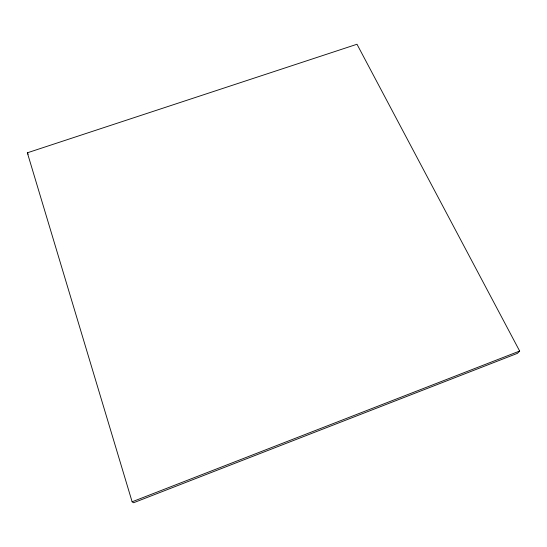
<?xml version="1.0" encoding="UTF-8"?>
<svg xmlns="http://www.w3.org/2000/svg" width="547" height="547" viewBox="0 0 547 547"><rect width="100%" height="100%" fill="white"/><g stroke="black" fill="none" stroke-linecap="round" stroke-linejoin="round"><path stroke-width="0.82" d="M519.65 351.044L517.469 353.335L133.577 502.748L132.121 501.784L27.35 152.804L356.993 44.252L519.65 351.044L132.121 501.784M27.35 152.804L28.171 154.254"/></g></svg>
